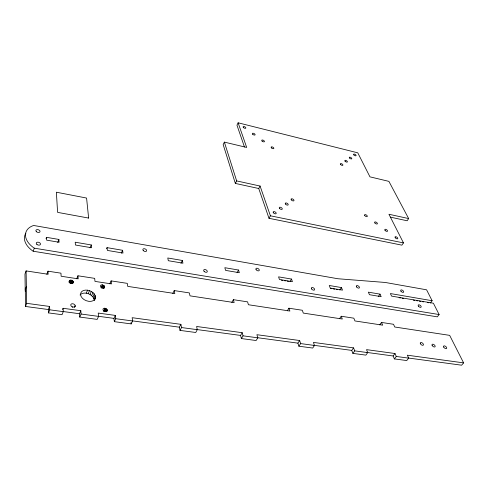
<?xml version="1.0" encoding="UTF-8"?>
<svg xmlns="http://www.w3.org/2000/svg" width="488" height="488" viewBox="0 0 488 488"><rect width="100%" height="100%" fill="white"/><g stroke="black" fill="none" stroke-linecap="round" stroke-linejoin="round"><path stroke-width="0.73" d="M25.492 306.464L26.669 303.329L49.587 306.452L48.349 309.538L25.492 306.464L25.285 288.201M107.226 310.582L106.878 309.319L104.944 308.251A2.226 1.531 22.5 0 0 102.992 309.581A2.226 1.531 22.5 0 0 105.304 311.503L106.347 311.429L107.226 310.582L106.683 311.771M104.566 287.109L104.231 285.913L102.352 284.882A2.165 1.446 22 0 0 100.443 286.102A2.165 1.446 22 0 0 102.694 287.95L103.706 287.902L104.566 287.109L104.042 288.292M95.41 298.18C96.075 293.782 91.384 290.781 87.559 290.183A7.771 5.277 21.1 0 0 80.569 294.661A7.771 5.277 21.1 0 0 88.584 301.303C91.164 301.669 94.501 300.962 95.41 298.18L94.276 300.614M75.109 306.141L75.152 305.726A2.275 1.574 20 0 0 72.834 303.78A2.275 1.574 20 0 0 70.748 305.116C71.028 306.958 74.188 307.952 75.109 306.141L74.597 307.355M432.124 300.724L390.382 293.556L391.559 296.106L433.393 303.231L439.121 314.546L437.321 316.852L33.172 251.228L34.288 248.166A21.515 13.603 18.3 0 1 33.642 225.468L337.91 278.746L385.282 282.467L426.597 289.817L432.124 300.724L430.367 303.024M379.719 324.868L381.5 322.434L382.69 325.167L354.941 320.945L353.824 318.182L341.228 316.248L342.314 319.024L303.286 313.089L302.31 310.264L288.939 308.209L289.878 311.051L248.41 304.738L247.593 301.858L233.38 299.675L234.149 302.572L190.003 295.85L189.368 292.91L174.222 290.58L174.808 293.538L127.71 286.377L127.289 283.369L111.118 280.887L111.49 283.906L94.989 281.399L94.678 278.361L77.958 275.787L78.208 278.843L61.14 276.245L60.951 273.176L48.007 271.188L48.141 274.268L26.102 270.913L24.973 274.024L25.224 289.799M26.102 270.913L26.383 286.676L25.224 289.921L25.315 291.421M46.037 238.534L46.488 237.327L58.895 239.443L59.066 242.255L46.616 240.151L46.488 237.327M57.743 242.444L58.895 239.443M46.824 274.25L48.007 271.188M366.927 352.44L393.121 355.972L394.383 358.906L406.748 360.553L408.651 358.131L396.274 356.46L394.993 353.525L366.525 349.64L367.726 352.617L365.878 355.118L352.891 353.391L354.721 350.866L353.556 347.877L313.43 342.405L314.479 345.449L312.716 348.048L298.9 346.212L300.645 343.589L299.632 340.526L256.908 334.701L257.792 337.818L256.121 340.52L241.395 338.562L243.036 335.835L242.201 332.7L196.609 326.484L197.298 329.675L195.743 332.487L180.011 330.394L181.536 327.552L180.902 324.343L132.156 317.7L132.62 320.97L131.193 323.904L114.351 321.665L115.741 318.695L115.339 315.413L98.228 313.076L98.564 316.383L97.21 319.384L79.77 317.066L81.087 314.028L80.813 310.704L63.086 308.288L63.294 311.637L62.019 314.705L48.495 312.906L49.733 309.813L49.587 306.452M69.137 281.6L69.632 280.393C70.992 279.716 73.047 280.49 73.365 282.034L72.865 283.241M69.07 282.631L70.058 280.21M69.57 282.552L70.565 280.136M70.12 282.582L71.114 280.167M71.669 280.301L70.431 283.321L69.876 283.186M70.955 283.552L72.2 280.533M71.663 283.26L72.657 280.844M72.273 283.028L73.023 281.216M72.517 283.436L73.261 281.625M62.58 309.514L63.086 308.288M76.714 278.794L77.958 275.787M90.042 247.892L91.262 244.952L75.213 242.219L75.439 245.025L91.543 247.745L91.262 244.952M74.64 306.94L75.152 305.726M80.056 295.002A7.747 5.289 21 0 1 86.272 293.184L87.559 290.183M106.549 248.807L107.055 247.642L122.592 250.289L122.988 253.059L107.391 250.423L107.055 247.642M79.77 317.066L79.507 313.735L80.813 310.704M86.272 293.184L88.206 293.648L89.499 290.653M95.52 296.783L94.202 299.766L92.94 296.863L90.042 294.459L91.335 291.464M91.653 295.551L92.958 292.562M92.94 296.863L94.245 293.874M93.806 298.302L95.117 295.313M101.046 287.841L102.352 284.882M101.846 287.383L102.895 285.016M103.407 285.242L102.096 288.201L101.583 287.975M102.816 287.914L103.865 285.547M103.181 288.286L104.231 285.913M103.688 288.091L104.481 286.316M104.066 287.908L104.591 286.724M121.311 253.168L122.592 250.289M109.8 283.827L111.118 280.887M104.944 308.251L103.59 311.228L104.676 311.594L106.03 308.617M104.145 311.362L105.499 308.385M105.414 311.314L106.5 308.935M105.786 311.698L106.878 309.319M106.317 311.527L107.134 309.74M106.707 311.356L107.25 310.167M114.351 321.665L113.954 318.377L115.339 315.413M408.651 218.575L388.899 181.365L369.959 176.851L357.771 152.829L238.126 122.805L246.678 147.437L224.364 142.112L223.162 144.558L235.344 183.421L258.744 188.508L268.992 218.301L401.892 245.153L403.472 242.896L388.942 214.256L408.651 218.575L407.138 220.771L390.37 217.123M238.126 122.805L236.961 125.172L244.476 147.022M180.975 263.233L182.366 260.47L167.774 257.987L168.311 260.714L182.951 263.185L182.366 260.47M172.782 293.404L174.222 290.58M235.344 183.421L236.643 180.914L224.364 142.112M180.011 330.394L179.383 327.186L180.902 324.343M258.744 188.508L260.074 186.044L236.643 180.914M237.076 272.7L238.571 270.047L224.84 267.705L225.554 270.382L239.327 272.713L238.571 270.047M268.992 218.301L270.401 215.806L260.074 186.044M231.824 302.377L233.38 299.675M241.395 338.562L240.566 335.427L242.201 332.7M289.939 281.619L291.513 279.063L278.569 276.861L279.441 279.49L292.422 281.68L291.513 279.063M287.298 310.813L288.939 308.209M298.9 346.212L297.9 343.143L299.632 340.526M339.825 290.037L341.472 287.572L329.248 285.492L330.254 288.072L342.509 290.14L341.472 287.572M339.508 318.755L341.228 316.248M378.334 296.539L380.036 294.142L368.355 292.153L369.459 294.697L381.171 296.673L380.036 294.142M352.891 353.391L351.732 350.396L353.556 347.877M393.121 355.972L394.993 353.525M394.383 358.906L396.274 356.46M381.5 322.434L393.517 324.282L394.731 327.003L449.668 335.36L463.6 362.871L461.636 365.195L408.45 358.033M69.632 280.393L69.082 281.393A2.214 1.482 19.8 0 0 71.34 283.266A2.214 1.482 19.8 0 0 73.365 282.034M63.294 311.551L79.507 313.735M98.362 316.279L113.954 318.377M132.23 320.836L179.383 327.186M196.554 329.498L240.566 335.427M257.487 337.702L297.9 343.143M313.894 345.303L351.732 350.396M49.733 309.813L63.294 311.637M81.087 314.028L98.564 316.383M115.741 318.695L132.62 320.97M181.536 327.552L197.298 329.675M243.036 335.835L257.792 337.818M300.645 343.589L314.479 345.449M354.721 350.866L367.726 352.617M463.6 362.871L407.346 355.203L408.651 358.131M34.288 248.166L439.121 314.546M281.32 280.167L282.753 280.411M284.193 280.655L285.626 280.893M287.066 281.137L288.5 281.381M330.486 288.463L331.925 288.707M333.359 288.951L334.798 289.189M336.232 289.433L337.672 289.677M399.099 297.704L400.587 297.954M402.075 298.211L403.564 298.461M413.245 300.108L414.733 300.364M416.221 300.614L417.71 300.87M419.198 301.12L420.686 301.377M422.175 301.633L423.663 301.883M427.39 302.517L428.879 302.767M270.401 215.806L403.472 242.896M88.206 293.648L90.042 294.459M131.01 322.592L131.193 323.904M48.349 309.538L48.495 312.906M26.669 303.329L26.383 286.676M72.126 306.958A2.269 1.574 19.9 0 1 72.663 307.196M33.172 251.228A21.454 13.633 18.2 0 1 25.87 233.221M88.627 218.069L57.608 212.371L56.37 192.205L86.577 198.055L88.627 218.069M420.381 343.686A1.891 1.019 38 0 0 423.163 345.211A1.891 1.019 38 0 0 422.022 342.796A1.891 1.019 38 0 0 420.381 343.686M432.124 345.382A1.879 1 38.3 0 0 434.887 346.895A1.879 1 38.3 0 0 433.722 344.491A1.879 1 38.3 0 0 432.124 345.382M443.696 347.053A1.873 0.982 38.5 0 0 446.441 348.56A1.873 0.982 38.5 0 0 445.257 346.163A1.873 0.982 38.5 0 0 443.696 347.053M143.246 250.503A1.995 1.232 24.2 0 0 146.492 251.058A1.995 1.232 24.2 0 0 144.521 248.746A1.995 1.232 24.2 0 0 143.246 250.503M204.106 271.334A1.952 1.196 27.9 0 0 207.193 271.846A1.952 1.196 27.9 0 0 205.149 269.541A1.952 1.196 27.9 0 0 204.106 271.334M256.084 269.62A1.873 1.098 30.3 0 0 259.036 270.681A1.873 1.098 30.3 0 0 257.615 268.363A1.873 1.098 30.3 0 0 256.084 269.62M311.588 288.933A1.848 1.055 33 0 0 314.449 289.957A1.848 1.055 33 0 0 312.924 287.639A1.848 1.055 33 0 0 311.588 288.933M356.588 286.926A1.787 0.97 34.3 0 0 359.302 287.914A1.787 0.97 34.3 0 0 357.741 285.694A1.787 0.97 34.3 0 0 356.588 286.926M418.49 306.183A1.769 0.909 36.4 0 0 421.095 307.135A1.769 0.909 36.4 0 0 419.436 304.921A1.769 0.909 36.4 0 0 418.49 306.183M400.99 291.232A1.745 0.903 35.5 0 0 403.582 292.184A1.745 0.903 35.5 0 0 401.978 290.024A1.745 0.903 35.5 0 0 400.99 291.232M36.521 231.769A2.147 1.342 17.8 0 0 39.985 231.739A2.147 1.342 17.8 0 0 37.369 229.598A2.147 1.342 17.8 0 0 36.521 231.769M36.929 244.439A2.184 1.391 17.7 0 0 40.449 244.378A2.184 1.391 17.7 0 0 37.79 242.182A2.184 1.391 17.7 0 0 36.929 244.439M279.478 208.309A1.659 0.866 29.6 0 0 282.088 209.297A1.659 0.866 29.6 0 0 280.777 207.363A1.659 0.866 29.6 0 0 279.478 208.309M285.45 204.014A1.641 0.848 29.7 0 0 288.024 204.99A1.641 0.848 29.7 0 0 286.718 203.093A1.641 0.848 29.7 0 0 285.45 204.014M291.275 199.83A1.623 0.824 29.8 0 0 293.813 200.8A1.623 0.824 29.8 0 0 292.513 198.933A1.623 0.824 29.8 0 0 291.275 199.83M273.347 212.713A1.684 0.891 29.4 0 0 276.001 213.707A1.684 0.891 29.4 0 0 274.683 211.743A1.684 0.891 29.4 0 0 273.347 212.713M243.469 127.557A1.488 0.695 26.9 0 0 245.775 128.131A1.488 0.695 26.9 0 0 244.165 126.557A1.488 0.695 26.9 0 0 243.469 127.557M252.76 134.304A1.495 0.701 27.3 0 0 255.059 134.871A1.495 0.701 27.3 0 0 253.437 133.285A1.495 0.701 27.3 0 0 252.76 134.304M262.111 141.099A1.501 0.708 27.7 0 0 264.404 141.66A1.501 0.708 27.7 0 0 262.764 140.056A1.501 0.708 27.7 0 0 262.111 141.099M271.517 147.937A1.507 0.714 28.1 0 0 273.811 148.486A1.507 0.714 28.1 0 0 272.151 146.876A1.507 0.714 28.1 0 0 271.517 147.937M364.804 215.629A1.562 0.75 32.2 0 0 367.19 216.544A1.562 0.75 32.2 0 0 365.799 214.726A1.562 0.75 32.2 0 0 364.804 215.629M374.9 222.961A1.574 0.756 32.7 0 0 377.285 223.882A1.574 0.756 32.7 0 0 375.87 222.04A1.574 0.756 32.7 0 0 374.9 222.961M385.062 230.348A1.58 0.762 33.1 0 0 387.448 231.263A1.58 0.762 33.1 0 0 386.008 229.403A1.58 0.762 33.1 0 0 385.062 230.348M395.292 237.784A1.592 0.762 33.6 0 0 397.683 238.693A1.592 0.762 33.6 0 0 396.219 236.814A1.592 0.762 33.6 0 0 395.292 237.784M340.532 164.419A1.452 0.659 30.4 0 0 342.771 165.31A1.452 0.659 30.4 0 0 341.521 163.706A1.452 0.659 30.4 0 0 340.532 164.419M345.065 161.168A1.433 0.64 30.4 0 0 347.273 162.046A1.433 0.64 30.4 0 0 346.029 160.467A1.433 0.64 30.4 0 0 345.065 161.168M349.5 157.984A1.415 0.628 30.5 0 0 351.677 158.85A1.415 0.628 30.5 0 0 350.439 157.301A1.415 0.628 30.5 0 0 349.5 157.984M353.83 154.867A1.403 0.616 30.5 0 0 355.984 155.727A1.403 0.616 30.5 0 0 354.752 154.196A1.403 0.616 30.5 0 0 353.83 154.867"/></g></svg>
